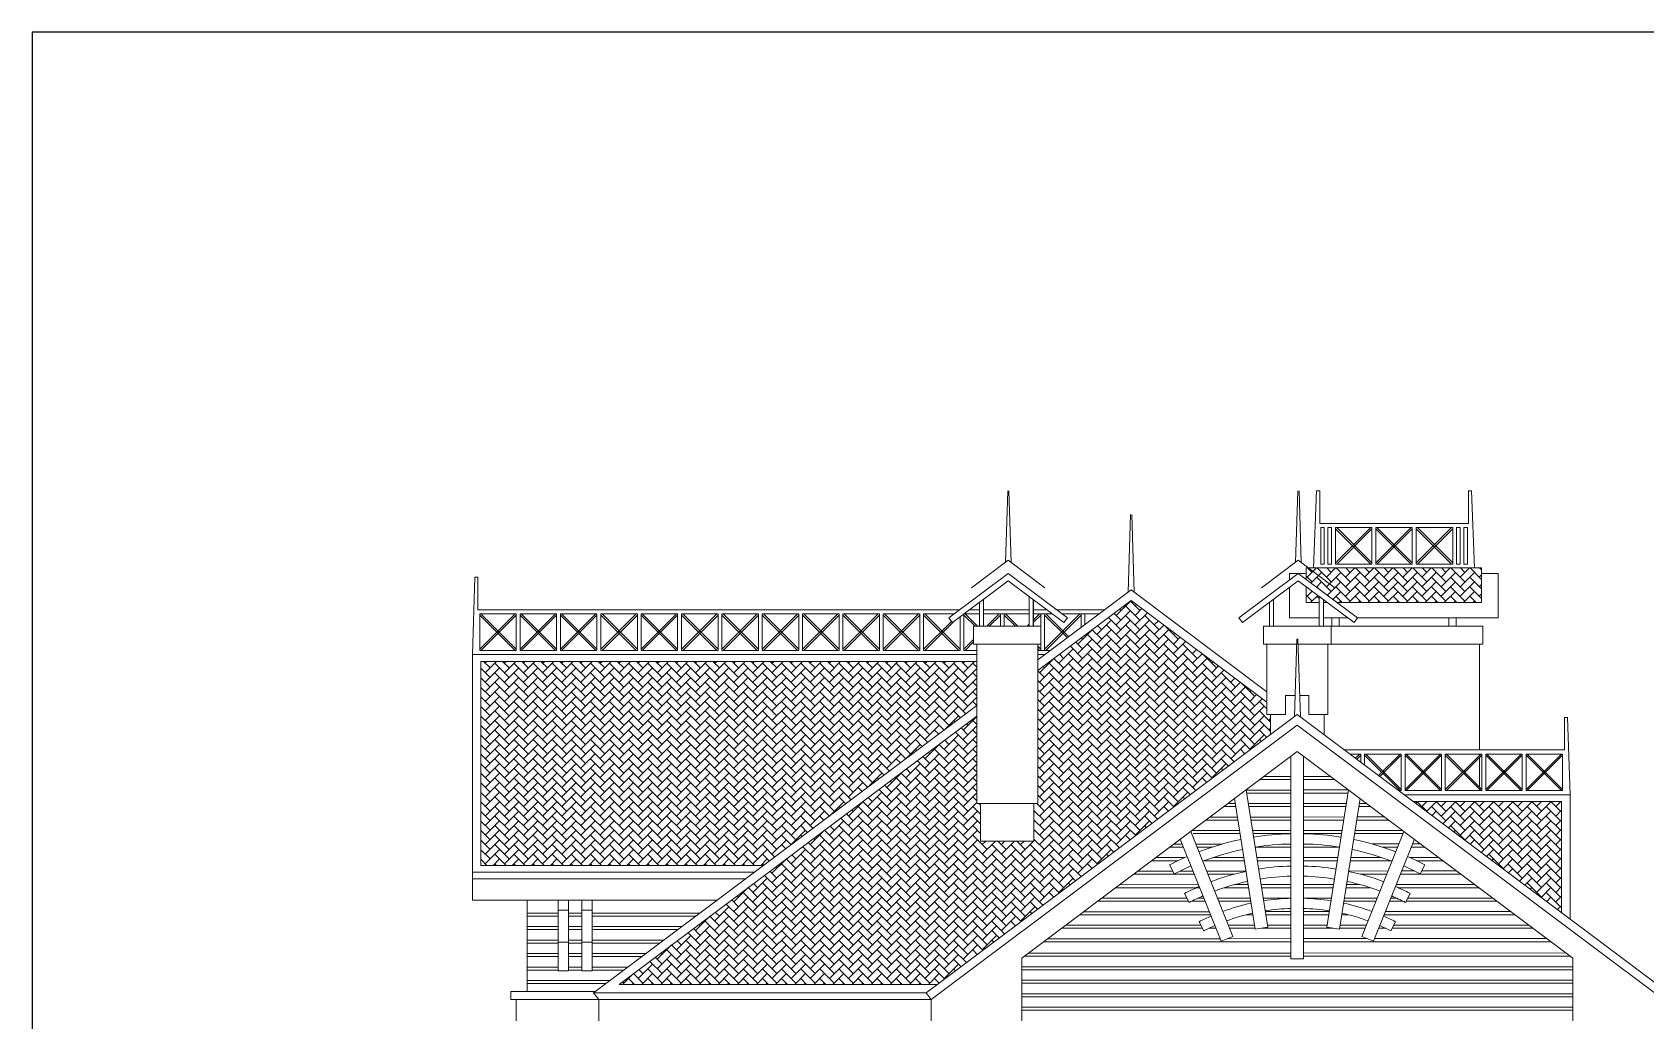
# Model space of a CAD drawing. Header units: inches. Extents: x 50528 to 135443, y 2123 to 51482.
# Drawn here: x 50528 to 69626, y 39776 to 51482 of the extents above; entities that cross this region are included whole.
import ezdxf

# ---------------------------------------------------------------- set-up
doc = ezdxf.new("R2010")
doc.units = ezdxf.units.IN
doc.header["$MEASUREMENT"] = 0
doc.layers.add('hatches', color=8, linetype='Continuous')
doc.layers.add('wall', color=140, linetype='Continuous')

msp = doc.modelspace()

# ---------------------------------------------------------------- hatches: boundary and pattern name
at = {"layer": 'hatches', "ltscale": 50, "true_color": 0xcd6928}
h = msp.add_hatch(dxfattribs=at)
h.set_pattern_fill('AR-HBONE', color=32, scale=20, style=0)
h.paths.add_polyline_path([(65608, 45001), (65974, 44727), (67683, 44727), (67683, 45138), (65608, 45138)])
h.paths.add_polyline_path([(65760, 44800), (65608, 44914), (65608, 44727), (65760, 44727)])
h.paths.add_polyline_path([(65857, 44727), (65810, 44762), (65810, 44727)])
h = msp.add_hatch(dxfattribs=at)
h.set_pattern_fill('AR-HBONE', color=32, scale=20, style=0)
h.paths.add_polyline_path([(65186, 43404), (65141, 43404), (65141, 43131), (65186, 43165)])
h.paths.add_polyline_path([(65141, 43131), (65141, 43547), (63535, 44752), (62430, 43923), (62430, 42347), (62385, 42347), (62385, 41903), (61753, 41903), (61753, 41903), (61753, 42347), (61708, 42347), (61708, 43382), (57473, 40206), (61240, 40206)])
h = msp.add_hatch(dxfattribs=at)
h.set_pattern_fill('AR-HBONE', color=32, scale=20, style=0)
h.paths.add_polyline_path([(61708, 43507), (61708, 44031), (55837, 44031), (55837, 41615), (59185, 41615)])
h = msp.add_hatch(dxfattribs=at)
h.set_pattern_fill('AR-HBONE', color=32, scale=20, style=0)
h.paths.add_polyline_path([(66875, 42372), (68630, 41056), (68630, 42372)])

# ---------------------------------------------------------------- linework, layer by layer
for p, q in [((57348, 51482), (50528, 51482)), ((50528, 51482), (50528, 2123)), ((101411, 51482), (57348, 51482))]:
    msp.add_line(p, q)
at = {"layer": 'wall', "color": 7, "linetype": 'Continuous', "lineweight": 15, "ltscale": 0.13, "true_color": 0xffffff}
for p, q in [((62074, 46052), (62048, 45204)), ((62089, 46052), (62115, 45201)), ((62089, 46052), (62115, 45201)), ((65507, 46052), (65481, 45204)), ((65522, 46052), (65548, 45201)), ((65731, 46052), (65693, 45136)), ((65731, 46052), (65767, 46052)), ((65767, 46052), (65767, 45666)), ((67527, 46052), (67527, 45666)), ((67527, 46052), (67564, 46052)), ((67564, 46052), (67601, 45136)), ((63529, 45770), (63501, 44851)), ((63543, 45770), (63572, 44849)), ((67527, 45666), (65767, 45666)), ((65820, 45616), (65779, 45616)), ((65779, 45616), (65779, 45184)), ((65820, 45616), (65820, 45184)), ((65865, 45616), (65865, 45184)), ((65908, 45616), (65865, 45616)), ((65908, 45616), (65908, 45184)), ((65908, 45616), (65908, 45184)), ((65908, 45616), (65908, 45184)), ((65953, 45198), (66372, 45616)), ((66386, 45616), (65953, 45616)), ((65953, 45616), (65953, 45184)), ((65953, 45602), (66372, 45184)), ((65968, 45616), (66386, 45198)), ((65968, 45184), (66386, 45602)), ((66386, 45616), (66386, 45184)), ((66386, 45616), (66386, 45184)), ((66431, 45198), (66849, 45616)), ((66863, 45616), (66431, 45616)), ((66431, 45616), (66431, 45184)), ((66431, 45602), (66849, 45184)), ((66445, 45616), (66863, 45198)), ((66445, 45184), (66863, 45602)), ((66863, 45616), (66863, 45184)), ((66863, 45616), (66863, 45184)), ((66908, 45198), (67327, 45616)), ((67341, 45616), (66908, 45616)), ((66908, 45616), (66908, 45184)), ((66908, 45602), (67327, 45184)), ((66923, 45616), (67341, 45198)), ((66923, 45184), (67341, 45602)), ((67341, 45616), (67341, 45184)), ((67341, 45616), (67341, 45184)), ((67386, 45616), (67386, 45184)), ((67386, 45616), (67429, 45616)), ((67386, 45616), (67386, 45184)), ((67429, 45616), (67429, 45184)), ((67474, 45616), (67516, 45616)), ((67474, 45616), (67474, 45184)), ((67516, 45616), (67516, 45184)), ((61377, 44546), (62080, 45073)), ((61647, 44903), (62080, 45228)), ((62513, 44903), (62080, 45228)), ((62782, 44546), (62080, 45073)), ((62782, 44546), (62080, 45073)), ((64810, 44546), (65512, 45073)), ((65079, 44903), (65512, 45228)), ((65411, 44997), (65411, 45073)), ((65607, 45073), (65411, 45073)), ((65945, 44903), (65512, 45228)), ((66215, 44546), (65512, 45073)), ((66215, 44546), (65512, 45073)), ((67683, 45138), (65608, 45138)), ((65820, 45184), (65779, 45184)), ((65908, 45184), (65865, 45184)), ((65953, 45184), (66386, 45184)), ((66431, 45184), (66863, 45184)), ((66908, 45184), (67341, 45184)), ((67386, 45184), (67429, 45184)), ((67474, 45184), (67516, 45184)), ((67684, 45073), (67880, 45073)), ((67880, 44546), (67880, 45073)), ((55765, 45027, 7), (55737, 44111, 7)), ((55765, 45027, 7), (55802, 45027, 7)), ((55802, 45027, 7), (55802, 44643, 7)), ((61419, 44490), (62080, 44986)), ((62740, 44490), (62080, 44986)), ((64852, 44490), (65512, 44986)), ((65411, 44546), (65411, 44910)), ((66173, 44490), (65512, 44986)), ((61739, 44731), (61739, 44447)), ((61739, 44731), (61739, 44447)), ((61789, 44768), (61789, 44447)), ((61789, 44768), (61789, 44447)), ((62327, 44800), (62327, 44447)), ((62328, 44800), (62328, 44447)), ((62377, 44762), (62377, 44447)), ((62378, 44762), (62378, 44447)), ((62430, 44048), (63535, 44877)), ((62430, 43923), (63535, 44752)), ((65141, 43672), (63535, 44877)), ((65141, 43547), (63535, 44752)), ((65172, 44731), (65172, 44447)), ((65172, 44731), (65172, 44447)), ((65222, 44768), (65222, 44447)), ((65222, 44768), (65222, 44447)), ((65760, 44800), (65760, 44447)), ((65760, 44800), (65760, 44447)), ((65810, 44762), (65810, 44447)), ((65810, 44762), (65810, 44447)), ((55802, 44643, 7), (61506, 44643, 7)), ((56243, 44593, 7), (55825, 44175, 7)), ((55825, 44593, 7), (55825, 44161, 7)), ((55825, 44593, 7), (56257, 44593, 7)), ((56243, 44161, 7), (55825, 44579, 7)), ((56257, 44175, 7), (55839, 44593, 7)), ((56257, 44579, 7), (55839, 44161, 7)), ((55972, 44593, 7), (56257, 44593, 7)), ((56257, 44593, 7), (56257, 44161, 7)), ((56302, 44593, 7), (56302, 44161, 7)), ((56302, 44593, 7), (56302, 44161, 7)), ((56721, 44593, 7), (56302, 44175, 7)), ((56302, 44593, 7), (56735, 44593, 7)), ((56721, 44161, 7), (56302, 44579, 7)), ((56735, 44175, 7), (56316, 44593, 7)), ((56735, 44579, 7), (56316, 44161, 7)), ((56450, 44593, 7), (56735, 44593, 7)), ((56735, 44593, 7), (56735, 44161, 7)), ((56780, 44593, 7), (56780, 44161, 7)), ((56780, 44593, 7), (56780, 44161, 7)), ((57198, 44593, 7), (56780, 44175, 7)), ((56780, 44593, 7), (57212, 44593, 7)), ((57198, 44161, 7), (56780, 44579, 7)), ((57212, 44175, 7), (56794, 44593, 7)), ((57212, 44579, 7), (56794, 44161, 7)), ((56927, 44593, 7), (57212, 44593, 7)), ((57212, 44593, 7), (57212, 44161, 7)), ((57257, 44593, 7), (57257, 44161, 7)), ((57257, 44593, 7), (57257, 44161, 7)), ((57676, 44593, 7), (57257, 44175, 7)), ((57257, 44593, 7), (57690, 44593, 7)), ((57676, 44161, 7), (57257, 44579, 7)), ((57690, 44175, 7), (57272, 44593, 7)), ((57690, 44579, 7), (57272, 44161, 7)), ((57405, 44593, 7), (57690, 44593, 7)), ((57690, 44593, 7), (57690, 44161, 7)), ((57735, 44593, 7), (57735, 44161, 7)), ((57735, 44593, 7), (57735, 44161, 7)), ((58153, 44593, 7), (57735, 44175, 7)), ((57735, 44593, 7), (58167, 44593, 7)), ((58153, 44161, 7), (57735, 44579, 7)), ((58167, 44175, 7), (57749, 44593, 7)), ((58167, 44579, 7), (57749, 44161, 7)), ((57882, 44593, 7), (58167, 44593, 7)), ((58167, 44593, 7), (58167, 44161, 7)), ((58212, 44593, 7), (58212, 44161, 7)), ((58212, 44593, 7), (58212, 44161, 7)), ((58631, 44593, 7), (58212, 44175, 7)), ((58212, 44593, 7), (58645, 44593, 7)), ((58631, 44161, 7), (58212, 44579, 7)), ((58645, 44175, 7), (58227, 44593, 7)), ((58645, 44579, 7), (58227, 44161, 7)), ((58360, 44593, 7), (58645, 44593, 7)), ((58645, 44593, 7), (58645, 44161, 7)), ((58690, 44593, 7), (58690, 44161, 7)), ((58690, 44593, 7), (58690, 44161, 7)), ((59108, 44593, 7), (58690, 44175, 7)), ((58690, 44593, 7), (59123, 44593, 7)), ((59108, 44161, 7), (58690, 44579, 7)), ((59123, 44175, 7), (58704, 44593, 7)), ((59123, 44579, 7), (58704, 44161, 7)), ((58837, 44593, 7), (59123, 44593, 7)), ((59123, 44593, 7), (59123, 44161, 7)), ((59168, 44593, 7), (59168, 44161, 7)), ((59168, 44593, 7), (59168, 44161, 7)), ((59586, 44593, 7), (59168, 44175, 7)), ((59168, 44593, 7), (59600, 44593, 7)), ((59586, 44161, 7), (59168, 44579, 7)), ((59600, 44175, 7), (59182, 44593, 7)), ((59600, 44579, 7), (59182, 44161, 7)), ((59315, 44593, 7), (59600, 44593, 7)), ((59600, 44593, 7), (59600, 44161, 7)), ((59645, 44593, 7), (59645, 44161, 7)), ((59645, 44593, 7), (59645, 44161, 7)), ((60063, 44593, 7), (59645, 44175, 7)), ((59645, 44593, 7), (60078, 44593, 7)), ((60063, 44161, 7), (59645, 44579, 7)), ((60078, 44175, 7), (59659, 44593, 7)), ((60078, 44579, 7), (59659, 44161, 7)), ((59792, 44593, 7), (60078, 44593, 7)), ((60078, 44593, 7), (60078, 44161, 7)), ((60123, 44593, 7), (60123, 44161, 7)), ((60123, 44593, 7), (60123, 44161, 7)), ((60541, 44593, 7), (60123, 44175, 7)), ((60123, 44593, 7), (60555, 44593, 7)), ((60541, 44161, 7), (60123, 44579, 7)), ((60555, 44175, 7), (60137, 44593, 7)), ((60555, 44579, 7), (60137, 44161, 7)), ((60270, 44593, 7), (60555, 44593, 7)), ((60555, 44593, 7), (60555, 44161, 7)), ((60600, 44593, 7), (60600, 44161, 7)), ((60600, 44593, 7), (60600, 44161, 7)), ((61019, 44593, 7), (60600, 44175, 7)), ((60600, 44593, 7), (61033, 44593, 7)), ((61019, 44161, 7), (60600, 44579, 7)), ((61033, 44175, 7), (60614, 44593, 7)), ((61033, 44579, 7), (60614, 44161, 7)), ((60747, 44593, 7), (61033, 44593, 7)), ((61033, 44593, 7), (61033, 44161, 7)), ((61078, 44593, 7), (61078, 44161, 7)), ((61078, 44593, 7), (61078, 44161, 7)), ((61078, 44593, 7), (61440, 44593, 7)), ((61496, 44161, 7), (61078, 44579, 7)), ((61408, 44505, 7), (61078, 44175, 7)), ((61510, 44175, 7), (61092, 44593, 7)), ((61225, 44593, 7), (61440, 44593, 7)), ((61377, 44546), (61419, 44490)), ((61510, 44559, 7), (61510, 44161, 7)), ((61555, 44592, 7), (61555, 44161, 7)), ((61555, 44592, 7), (61555, 44161, 7)), ((61687, 44447, 7), (61555, 44579, 7)), ((61556, 44593, 7), (61739, 44593, 7)), ((61716, 44447, 7), (61569, 44593, 7)), ((61623, 44643, 7), (61739, 44643, 7)), ((61789, 44643, 7), (62327, 44643, 7)), ((61789, 44593, 7), (62327, 44593, 7)), ((61974, 44593, 7), (61827, 44447, 7)), ((61988, 44579, 7), (61856, 44447, 7)), ((61988, 44593, 7), (61988, 44447, 7)), ((62033, 44593, 7), (62033, 44447, 7)), ((62033, 44593, 7), (62033, 44447, 7)), ((62165, 44447, 7), (62033, 44579, 7)), ((62193, 44447, 7), (62047, 44593, 7)), ((62377, 44643, 7), (62536, 44643, 7)), ((62377, 44593, 7), (62603, 44593, 7)), ((62451, 44593, 7), (62377, 44520, 7)), ((62465, 44579, 7), (62377, 44492, 7)), ((62465, 44593, 7), (62465, 44447, 7)), ((62510, 44593, 7), (62510, 44421, 7)), ((62510, 44593, 7), (62510, 44161, 7)), ((62929, 44593, 7), (62510, 44175, 7)), ((62780, 44310, 7), (62510, 44579, 7)), ((62796, 44322, 7), (62524, 44593, 7)), ((62943, 44579, 7), (62524, 44161, 7)), ((62653, 44643, 7), (63224, 44643, 7)), ((62720, 44593, 7), (63157, 44593, 7)), ((62740, 44490), (62782, 44546)), ((62943, 44593, 7), (62943, 44433, 7)), ((62988, 44593, 7), (62988, 44466, 7)), ((62988, 44593, 7), (62988, 44466, 7)), ((64810, 44546), (64852, 44490)), ((65760, 44546), (65411, 44546)), ((66098, 44546), (65810, 44546)), ((65910, 44448), (65910, 44546)), ((65997, 44546), (65997, 44448)), ((66173, 44490), (66215, 44546)), ((67880, 44546), (66215, 44546)), ((67297, 44546), (67297, 44448)), ((67384, 44448), (67384, 44546)), ((61428, 44497, 7), (61092, 44161, 7)), ((61670, 44447), (61670, 44236)), ((62468, 44447), (61670, 44447)), ((62328, 44470, 7), (62305, 44447, 7)), ((62468, 44447), (62468, 44236)), ((65102, 44447), (65102, 44236)), ((67696, 44447), (65102, 44447)), ((65901, 44447), (65901, 44236)), ((67696, 44447), (67696, 44236)), ((56257, 44161, 7), (55825, 44161, 7)), ((56735, 44161, 7), (56302, 44161, 7)), ((57212, 44161, 7), (56780, 44161, 7)), ((57690, 44161, 7), (57257, 44161, 7)), ((58167, 44161, 7), (57735, 44161, 7)), ((58645, 44161, 7), (58212, 44161, 7)), ((59123, 44161, 7), (58690, 44161, 7)), ((59600, 44161, 7), (59168, 44161, 7)), ((60078, 44161, 7), (59645, 44161, 7)), ((60555, 44161, 7), (60123, 44161, 7)), ((61033, 44161, 7), (60600, 44161, 7)), ((61510, 44161, 7), (61078, 44161, 7)), ((61670, 44290, 7), (61555, 44175, 7)), ((61708, 44161, 7), (61555, 44161, 7)), ((61670, 44262, 7), (61569, 44161, 7)), ((62468, 44236), (61670, 44236)), ((61708, 42347), (61708, 44236)), ((62430, 42347), (62430, 44236)), ((62465, 44175, 7), (62430, 44211, 7)), ((62451, 44161, 7), (62430, 44183, 7)), ((62581, 44161, 7), (62430, 44161, 7)), ((62465, 44236, 7), (62465, 44161, 7)), ((65494, 44236), (65102, 44236)), ((65141, 43404), (65141, 44236)), ((65496, 44295), (65468, 43376)), ((65496, 44295), (65510, 44296)), ((65510, 44295), (65539, 43374)), ((67696, 44236), (65512, 44236)), ((65863, 43404), (65863, 44236)), ((67660, 42984), (67660, 44236)), ((55737, 41205, 7), (55737, 44111, 7)), ((61708, 44111, 7), (55737, 44111, 7)), ((55837, 41615, 7), (55837, 44031, 7)), ((61708, 44031, 7), (55837, 44031, 7)), ((62514, 44111, 7), (62430, 44111, 7)), ((65364, 43404), (65364, 43627)), ((65364, 43627), (65475, 43627)), ((65639, 43627), (65531, 43627)), ((65639, 43404), (65639, 43627)), ((57173, 40106), (61708, 43507)), ((57473, 40206), (61708, 43382)), ((61107, 40106, -1), (65502, 43402, -1)), ((65141, 43404), (65364, 43404)), ((65186, 43165), (65186, 43404)), ((69897, 40106), (65502, 43402)), ((65863, 43404), (65639, 43404)), ((65818, 43165), (65818, 43404)), ((68665, 43367, 4), (68665, 42984, 4)), ((68701, 43367, 4), (68665, 43367, 4)), ((68701, 43367, 4), (68730, 42452, 4)), ((61167, 40026, -1), (65502, 43277, -1)), ((69837, 40026), (65502, 43277, 2)), ((68665, 42984, 4), (66059, 42984, 4)), ((62240, 40518, -3), (65502, 42965, -3)), ((65427, 42908), (65427, 40508)), ((68764, 40518), (65502, 42965)), ((65577, 42908), (65577, 40508)), ((66254, 42934, 4), (66125, 42934, 4)), ((66191, 42885, 4), (66240, 42934, 4)), ((66207, 42873, 4), (66254, 42920, 4)), ((66254, 42934, 4), (66254, 42837, 4)), ((66254, 42934, 4), (66254, 42837, 4)), ((66732, 42934, 4), (66299, 42934, 4)), ((66299, 42934, 4), (66299, 42804, 4)), ((66299, 42920, 4), (66718, 42502, 4)), ((66313, 42934, 4), (66732, 42516, 4)), ((66464, 42680, 4), (66718, 42934, 4)), ((66480, 42668, 4), (66732, 42920, 4)), ((66732, 42934, 4), (66732, 42502, 4)), ((66732, 42934, 4), (66732, 42502, 4)), ((66777, 42516, 4), (67195, 42934, 4)), ((67209, 42934, 4), (66777, 42934, 4)), ((66777, 42934, 4), (66777, 42502, 4)), ((66777, 42920, 4), (67195, 42502, 4)), ((66791, 42934, 4), (67209, 42516, 4)), ((66791, 42502, 4), (67209, 42920, 4)), ((67209, 42934, 4), (67209, 42502, 4)), ((67209, 42934, 4), (67209, 42502, 4)), ((67540, 42934, 4), (67254, 42934, 4)), ((67254, 42516, 4), (67673, 42934, 4)), ((67687, 42934, 4), (67254, 42934, 4)), ((67254, 42934, 4), (67254, 42502, 4)), ((67254, 42920, 4), (67673, 42502, 4)), ((67269, 42934, 4), (67687, 42516, 4)), ((67269, 42502, 4), (67687, 42920, 4)), ((67660, 42921), (67660, 42934)), ((67660, 42543), (67660, 42893)), ((67687, 42934, 4), (67687, 42502, 4)), ((67687, 42934, 4), (67687, 42502, 4)), ((68017, 42934, 4), (67732, 42934, 4)), ((67732, 42516, 4), (68150, 42934, 4)), ((68164, 42934, 4), (67732, 42934, 4)), ((67732, 42934, 4), (67732, 42502, 4)), ((67732, 42920, 4), (68150, 42502, 4)), ((67746, 42934, 4), (68164, 42516, 4)), ((67746, 42502, 4), (68164, 42920, 4)), ((68164, 42934, 4), (68164, 42502, 4)), ((68164, 42934, 4), (68164, 42502, 4)), ((68495, 42934, 4), (68209, 42934, 4)), ((68209, 42516, 4), (68628, 42934, 4)), ((68642, 42934, 4), (68209, 42934, 4)), ((68209, 42934, 4), (68209, 42502, 4)), ((68209, 42920, 4), (68628, 42502, 4)), ((68224, 42934, 4), (68642, 42516, 4)), ((68224, 42502, 4), (68642, 42920, 4)), ((68642, 42934, 4), (68642, 42502, 4)), ((65058, 42632), (65427, 42632)), ((65107, 42668), (65427, 42669)), ((65577, 42669), (65896, 42669)), ((65577, 42632), (65945, 42632)), ((64759, 42407), (65004, 40859)), ((64893, 42508), (65427, 42508)), ((64895, 42509), (65152, 40882)), ((64901, 42472), (65427, 42472)), ((65577, 42509), (66109, 42509)), ((65577, 42472), (66103, 42472)), ((66109, 42509), (65852, 40882)), ((66244, 42407), (66000, 40859)), ((66701, 42502, 4), (66732, 42502, 4)), ((66769, 42452), (68730, 42452)), ((66769, 42452, 4), (68730, 42452, 4)), ((66777, 42502, 4), (67209, 42502, 4)), ((67254, 42502, 4), (67687, 42502, 4)), ((67660, 42502), (67660, 42515)), ((67732, 42502, 4), (68164, 42502, 4)), ((68209, 42502, 4), (68642, 42502, 4)), ((68730, 40981, 2), (68730, 42452, 4)), ((62430, 42347), (61708, 42347)), ((61753, 42347), (61753, 41903)), ((62385, 42347), (62385, 41903)), ((64631, 42312), (64774, 42312)), ((64680, 42348), (64768, 42348)), ((64920, 42348), (65427, 42348)), ((64926, 42312), (65427, 42312)), ((65577, 42348), (66083, 42349)), ((65577, 42312), (66077, 42312)), ((66229, 42312), (66372, 42312)), ((66235, 42349), (66323, 42349)), ((66875, 42372, 4), (68630, 42372, 4)), ((68630, 41056, 2), (68630, 42372, 4)), ((64240, 42018), (64738, 40773)), ((64253, 42028), (64819, 42028)), ((64418, 42152), (64799, 42152)), ((64466, 42188), (64794, 42188)), ((64946, 42188), (65427, 42188)), ((64951, 42152), (65427, 42152)), ((64971, 42028), (65427, 42028)), ((65577, 42188), (66058, 42189)), ((65577, 42152), (66052, 42152)), ((65577, 42028), (66033, 42029)), ((66185, 42029), (66749, 42029)), ((66204, 42152), (66586, 42152)), ((66210, 42189), (66536, 42189)), ((66764, 42018), (66265, 40773)), ((61753, 41903), (62385, 41903)), ((63991, 41832), (64153, 41832)), ((64039, 41868), (64138, 41868)), ((64115, 41925), (64599, 40717)), ((64269, 41992), (64825, 41992)), ((64300, 41868), (64612, 41868)), ((64314, 41832), (64493, 41832)), ((64977, 41992), (65427, 41992)), ((65002, 41832), (65427, 41832)), ((65367, 41868), (65427, 41868)), ((65577, 41992), (66027, 41992)), ((65577, 41868), (65629, 41868)), ((65577, 41832), (66002, 41832)), ((66179, 41992), (66754, 41992)), ((66388, 41869), (66704, 41869)), ((66888, 41925), (66404, 40717)), ((66511, 41832), (66689, 41832)), ((66851, 41832), (67012, 41832)), ((66866, 41869), (66962, 41869)), ((63778, 41671), (64091, 41671)), ((63826, 41707), (64169, 41708)), ((64398, 41671), (64875, 41671)), ((64500, 41708), (64870, 41708)), ((65021, 41708), (65427, 41708)), ((65027, 41671), (65427, 41671)), ((65577, 41708), (65982, 41708)), ((65577, 41671), (65976, 41671)), ((66128, 41671), (66625, 41671)), ((66134, 41709), (66500, 41709)), ((66831, 41709), (67176, 41709)), ((66912, 41671), (67226, 41671)), ((55737, 41535, 7), (59079, 41535, 7)), ((55737, 41455, 7), (58972, 41455, 7)), ((55837, 41615, 7), (59185, 41615, 7)), ((63564, 41511), (64281, 41511)), ((63612, 41547), (64029, 41547)), ((63991, 41621), (64046, 41515)), ((64110, 41547), (64266, 41548)), ((64428, 41548), (64895, 41548)), ((64442, 41511), (64757, 41511)), ((66109, 41548), (66576, 41549)), ((66246, 41511), (66561, 41511)), ((66723, 41511), (67439, 41511)), ((66738, 41549), (66890, 41549)), ((67013, 41621), (66958, 41515)), ((66975, 41549), (67389, 41549)), ((63351, 41351), (64345, 41351)), ((63398, 41387), (64330, 41388)), ((64167, 41282), (64222, 41176)), ((64639, 41351), (64926, 41351)), ((64760, 41388), (64920, 41388)), ((65072, 41388), (65427, 41388)), ((65078, 41351), (65427, 41351)), ((65577, 41388), (65932, 41388)), ((65577, 41351), (65926, 41351)), ((66078, 41351), (66364, 41351)), ((66084, 41388), (66241, 41388)), ((66674, 41389), (67602, 41389)), ((66695, 41351), (67653, 41351)), ((66837, 41282), (66781, 41176)), ((58222, 41205, 7), (55737, 41205, 7)), ((55737, 41205, 7), (58639, 41205, 7)), ((56386, 41205, 7), (56386, 40121, 0)), ((56754, 41205, 9), (56754, 40368, 9)), ((56754, 41085, 9), (56874, 41085, 9)), ((56874, 41205, 9), (56874, 40368, 9)), ((57034, 41205, 7), (57034, 40368, 7)), ((57034, 41085, 7), (57154, 41085, 7)), ((57154, 41205, 7), (57154, 40368, 7)), ((62971, 41067), (64459, 41067)), ((63137, 41191), (64214, 41191)), ((63185, 41227), (64195, 41227)), ((64252, 41191), (64409, 41191)), ((64326, 41227), (64395, 41227)), ((64556, 41228), (64945, 41228)), ((64571, 41191), (64951, 41191)), ((65097, 41228), (65427, 41228)), ((65122, 41068), (65427, 41068)), ((65577, 41228), (65906, 41228)), ((65577, 41068), (65881, 41068)), ((66052, 41191), (66433, 41191)), ((66058, 41228), (66448, 41229)), ((66545, 41069), (68029, 41069)), ((66594, 41191), (66751, 41191)), ((66609, 41229), (66675, 41229)), ((66789, 41191), (67866, 41191)), ((66809, 41229), (67815, 41229)), ((56386, 41051, 5), (56754, 41051, 5)), ((56386, 41016, 5), (56754, 41016, 5)), ((56386, 40891, 5), (56754, 40891, 5)), ((56874, 41051, 5), (57034, 41051, 5)), ((56874, 41016, 5), (57034, 41016, 5)), ((56874, 40891, 5), (57034, 40891, 5)), ((57154, 41051, 5), (58435, 41051, 5)), ((57154, 41016, 5), (58388, 41016, 5)), ((57154, 40891, 5), (58221, 40891, 5)), ((62711, 40871), (64381, 40871)), ((62758, 40907), (64362, 40907)), ((62924, 41031), (64473, 41031)), ((64396, 40842), (64341, 40948)), ((64456, 40871), (64537, 40871)), ((64684, 40908), (64996, 40908)), ((64699, 40871), (65002, 40871)), ((64900, 41031), (64976, 41031)), ((65004, 40859), (65152, 40882)), ((65082, 40871), (65427, 40871)), ((65128, 41031), (65427, 41031)), ((65148, 40908), (65427, 40908)), ((65577, 41031), (65875, 41031)), ((65577, 40908), (65856, 40908)), ((65577, 40871), (65921, 40871)), ((66000, 40859), (65852, 40882)), ((66002, 40871), (66305, 40871)), ((66008, 40908), (66319, 40908)), ((66027, 41031), (66104, 41031)), ((66466, 40871), (66548, 40871)), ((66530, 41031), (68079, 41031)), ((66608, 40842), (66663, 40948)), ((66623, 40871), (68293, 40871)), ((66642, 40909), (68242, 40909)), ((56386, 40856, 5), (56754, 40856, 5)), ((56386, 40731, 5), (56754, 40731, 5)), ((56386, 40696, 5), (56754, 40696, 5)), ((56754, 40705, 9), (56874, 40705, 9)), ((56874, 40856, 5), (57034, 40856, 5)), ((56874, 40731, 5), (57034, 40731, 5)), ((56874, 40696, 5), (57034, 40696, 5)), ((57034, 40705, 7), (57154, 40705, 7)), ((57154, 40856, 5), (58174, 40856, 5)), ((57154, 40731, 5), (58008, 40731, 5)), ((57154, 40696, 5), (57961, 40696, 5)), ((62497, 40711), (65427, 40711)), ((62544, 40746), (64587, 40747)), ((64599, 40717), (64738, 40773)), ((64675, 40747), (65427, 40748)), ((65577, 40748), (66327, 40748)), ((65577, 40711), (68506, 40711)), ((66404, 40717), (66265, 40773)), ((66417, 40748), (68455, 40749)), ((56386, 40571, 5), (56754, 40571, 5)), ((56386, 40536, 5), (56754, 40536, 5)), ((56874, 40571, 5), (57034, 40571, 5)), ((56874, 40536, 5), (57034, 40536, 5)), ((57154, 40571, 5), (57794, 40571, 5)), ((57154, 40536, 5), (57748, 40536, 5)), ((62240, 40518, -1), (62240, 39776, -1)), ((62269, 40540), (65427, 40540)), ((62316, 40575), (65427, 40577)), ((65577, 40508), (65427, 40508)), ((65577, 40577), (68683, 40578)), ((65577, 40540), (68735, 40540)), ((68764, 40518), (68764, 39776)), ((56386, 40411, 5), (56754, 40411, 5)), ((56386, 40376, 5), (56754, 40376, 5)), ((56754, 40368, 7), (56874, 40368, 7)), ((56874, 40411, 5), (57034, 40411, 5)), ((56874, 40376, 5), (57034, 40376, 5)), ((57034, 40368, 7), (57154, 40368, 7)), ((57154, 40411, 5), (57581, 40411, 5)), ((57154, 40376, 5), (57534, 40376, 5)), ((62240, 40415), (68764, 40415)), ((62240, 40380), (68764, 40380)), ((56191, 40121, 0), (57193, 40121, 0)), ((56191, 40121, 2), (56191, 40026, 2)), ((56230, 40121, 0), (56337, 40121, 0)), ((56386, 40251, 5), (57367, 40251, 5)), ((56386, 40216, 5), (57321, 40216, 5)), ((61240, 40206), (57473, 40206)), ((62240, 40255), (68764, 40255)), ((62240, 40220), (68764, 40220)), ((56191, 40026, 0), (57233, 40026)), ((56256, 39776, 2), (56256, 40026, 2)), ((61107, 40106), (57173, 40106)), ((57233, 40026), (57173, 40106)), ((57233, 39776), (57233, 40026)), ((57233, 40026), (61167, 40026)), ((57233, 40026), (57233, 39776)), ((61167, 40026, -1), (61107, 40106, -1)), ((61167, 40026, -1), (61167, 39776, -1)), ((62240, 40095), (68764, 40095)), ((62240, 40060), (68764, 40060)), ((62240, 39935), (68764, 39935)), ((62240, 39900), (68764, 39900))]:
    msp.add_line(p, q, dxfattribs=at)
for points in [[(67683, 44727), (67683, 45138), (65608, 45138), (65608, 45001)], [(65608, 44914), (65608, 44727), (65760, 44727)], [(65810, 44727), (65857, 44727)], [(65974, 44727), (67683, 44727), (67683, 44727)]]:
    msp.add_lwpolyline(points, dxfattribs=at)
for centre, radius, start, end in [((65502, 38716), 3275, 101.7357, 110.849), ((65502, 38716), 3275, 91.4856, 99.1284), ((65502, 38716), 3155, 91.4856, 99.1284), ((65502, 38716), 3155, 80.8716, 88.5144), ((65502, 38716), 3275, 80.8716, 88.5144), ((65502, 38716), 3275, 69.151, 78.2643), ((65502, 38716), 3275, 113.4736, 117.4819), ((65502, 38716), 3155, 101.8409, 110.8114), ((65502, 38716), 3155, 69.1886, 78.1591), ((65502, 38716), 3275, 62.5181, 66.5264), ((65502, 38716), 3155, 113.5359, 117.4819), ((65502, 38716), 2893, 102.1008, 110.7187), ((65502, 38716), 2893, 91.4856, 99.1284), ((65502, 38716), 2773, 91.5499, 99.135), ((65502, 38716), 2893, 80.8716, 88.5144), ((65502, 38716), 2773, 80.865, 88.4501), ((65502, 38716), 2893, 69.2813, 77.8992), ((65502, 38716), 3155, 62.5181, 66.4641), ((65502, 38716), 2893, 113.6899, 117.4819), ((65502, 38716), 2773, 113.7702, 117.4819), ((65502, 38716), 2773, 102.2362, 110.6703), ((65502, 38716), 2773, 69.3297, 77.7638), ((65502, 38716), 2773, 62.5181, 66.2298), ((65502, 38716), 2893, 62.5181, 66.3101), ((65502, 38666), 2561, 102.3321, 110.1574), ((65502, 38666), 2561, 91.6784, 98.9739), ((65502, 38666), 2441, 91.761, 98.9739), ((65502, 38666), 2441, 81.0261, 88.4287), ((65502, 38666), 2561, 81.0261, 88.3216), ((65502, 38666), 2561, 69.8426, 77.6679), ((65502, 38666), 2561, 113.5142, 116.9657), ((65502, 38666), 2441, 113.5968, 116.9403), ((65502, 38666), 2441, 102.4975, 110.0749), ((65502, 38666), 2441, 69.9251, 77.5025), ((65502, 38666), 2441, 63.0597, 66.4032), ((65502, 38666), 2561, 63.0343, 66.4858)]:
    msp.add_arc(centre, radius, start, end, dxfattribs=at)

doc.saveas('drawing.dxf')
